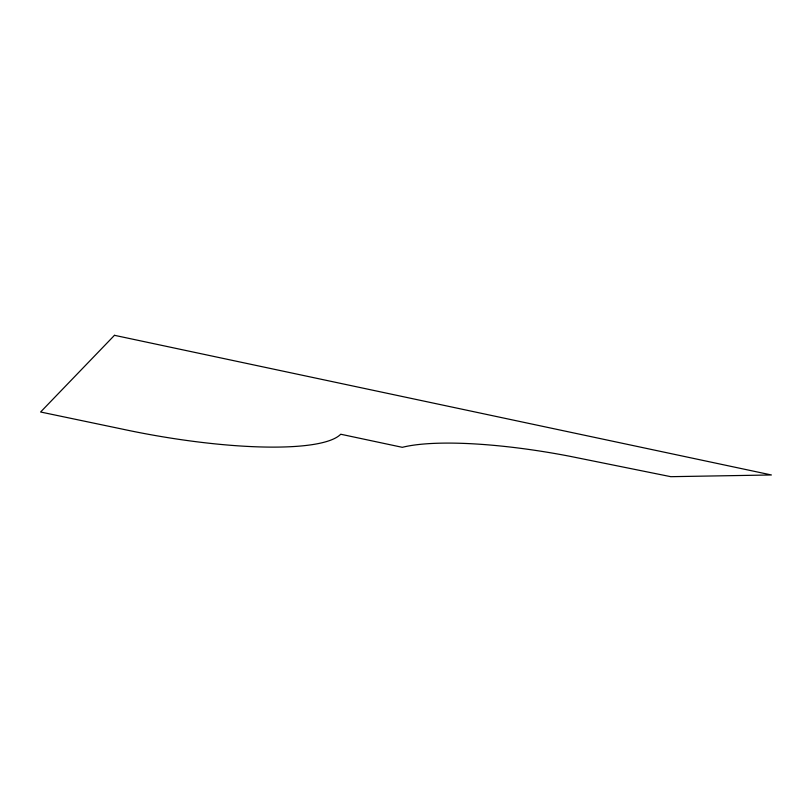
<?xml version="1.0" encoding="UTF-8"?>
<svg xmlns="http://www.w3.org/2000/svg" width="812" height="812" viewBox="0 0 812 812"><rect width="100%" height="100%" fill="white"/><g stroke="black" fill="none" stroke-linecap="round" stroke-linejoin="round"><path stroke-width="1.22" d="M114.472 335.315L40.6 412.009L121.526 428.939A189.703 40.092 10.3 0 0 340.715 434.227L402.305 447.321A173.524 36.672 10.3 0 1 569.648 456.242L670.813 476.685L771.4 474.969L114.472 335.315"/></g></svg>
